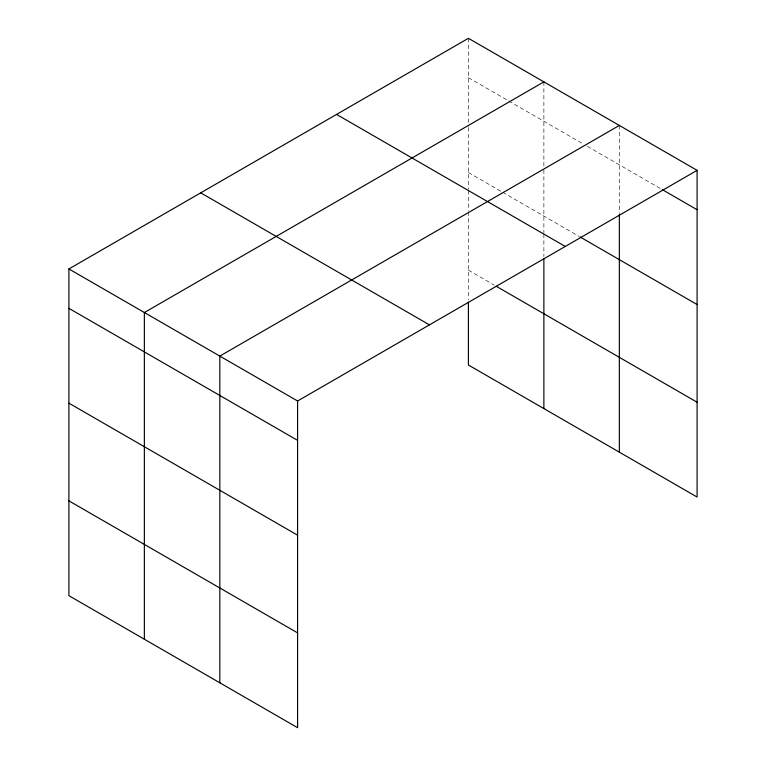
<?xml version="1.0" encoding="UTF-8"?>
<svg xmlns="http://www.w3.org/2000/svg" width="766" height="766" viewBox="0 0 766 766"><rect width="100%" height="100%" fill="white"/><g stroke="black" fill="none" stroke-linecap="round" stroke-linejoin="round"><path stroke-width="0.57" stroke-dasharray="3.83 2.87" d="M468.409 77.682L507.695 100.365M508.729 100.959L583.165 143.931M587.302 146.325L661.297 189.049M468.409 172.503L501.491 191.605M502.525 192.199L579.029 236.368M468.409 270.187L494.252 285.115M619.349 125.442L619.349 213.417M543.879 81.876L543.879 168.664M543.879 169.851L543.879 232.749M543.879 233.946L543.879 256.581M468.409 38.3L468.409 126.275M468.409 127.462L468.409 189.183M468.409 190.37L468.409 210.621M468.409 211.818L468.409 299.822"/><path stroke-width="1.15" d="M68.902 268.952L297.591 400.991L297.591 727.7L68.902 595.661L68.902 268.952L468.409 38.3L697.098 170.339L697.098 497.048L468.409 365.009L468.409 302.197M543.879 81.876L144.362 312.528L144.362 639.237M619.349 125.442L219.832 356.094L219.832 682.812M297.591 400.991L697.098 170.339M662.312 189.633L697.098 209.721M580.063 236.962L697.098 304.533M336.571 114.412L565.26 246.451M496.32 286.312L697.098 402.227M200.74 192.841L429.429 324.87M68.902 308.334L297.591 440.373M68.902 403.155L297.591 535.195M68.902 500.849L297.591 632.879M619.349 214.604L619.349 452.151M543.879 258.965L543.879 408.584"/></g></svg>
